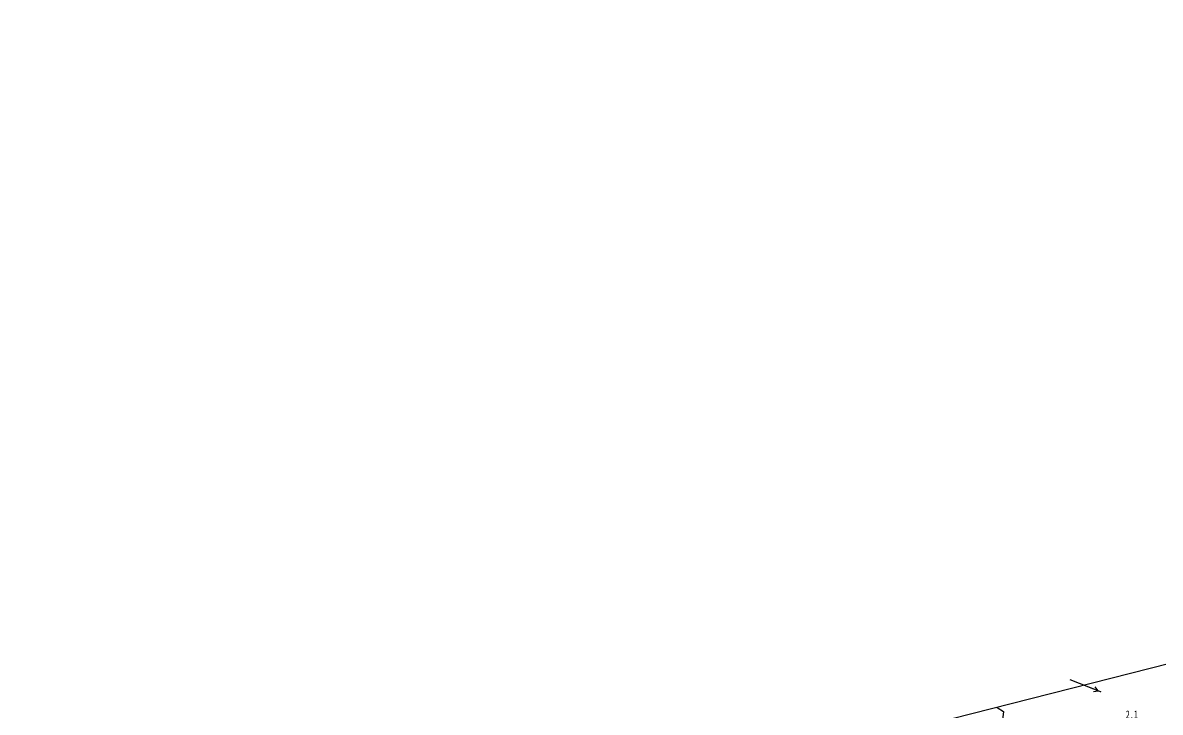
# Model space of a CAD drawing. Header units: metres. Extents: x 494039 to 619385, y 3351420 to 3402703.
# Drawn here: x 538047 to 538616, y 3374289 to 3374634 of the extents above; entities that cross this region are included whole.
import ezdxf
from ezdxf.enums import TextEntityAlignment as Align

# ---------------------------------------------------------------- set-up
doc = ezdxf.new("R2010")
doc.units = ezdxf.units.M
doc.linetypes.add('8521', pattern=[0])
for name, color, linetype in [('220200', 130, 'Continuous'), ('261301', 141, 'Continuous'), ('720100', 8, 'Continuous'), ('760201', 8, '8521'), ('范围线', 8, 'Continuous')]:
    doc.layers.add(name, color=color, linetype=linetype)

# ---------------------------------------------------------------- blocks, each defined once
blk = doc.blocks.new('gu')
at = {"flags": 128}
for points in [[(3.75, 0), (-3.75, 0)], [(2.71, -0.6), (3.75, 0), (3.75, 0), (2.71, 0.6)]]:
    blk.add_lwpolyline(points, dxfattribs=at)
blk = doc.blocks.new('1-3&1-4')
at = {"layer": '220200', "color": 141, "linetype": 'Continuous', "const_width": 0.6, "flags": 128}
blk.add_lwpolyline([(538577.6867, 3374302.3606), (538586.22, 3374299.0083)], dxfattribs=at)
at = {"layer": '760201', "color": 8, "linetype": '8521', "flags": 128}
blk.add_lwpolyline([(538534.1771, 3374291.2994), (538537.3788, 3374289.3023), (538536.2874, 3374280.9989), (538534.5369, 3374275.3261), (538530.7379, 3374260.2681), (538530.3234, 3374254.5299), (538533.1222, 3374245.1769), (538535.7909, 3374236.6635), (538536.6693, 3374236.1679), (538589.9827, 3374243.4898), (538638.0232, 3374250.6289), (538639.9672, 3374252.2445), (538650.2722, 3374274.438), (538664.2246, 3374303.8126), (538672.8615, 3374326.5562)], dxfattribs=at)
at = {"layer": '范围线', "color": 8}
blk.add_lwpolyline([(535819.6419, 3373601.2022), (537627.1126, 3373688.2437), (538787.7298, 3373876.5354), (540484.0612, 3374633.6129), (539516.8326, 3374541.113), (537774.5038, 3374098.173), (535819.6419, 3373601.2022)], dxfattribs=at)
at = {"layer": '261301', "color": 141, "linetype": 'Continuous', "xscale": 2, "yscale": 2, "rotation": 338.5550315648522}
blk.add_blockref('gu', (538577.6867, 3374302.3606, 1.2482), dxfattribs=at)
at = {"layer": '720100', "color": 8, "width": 0.75}
blk.add_text('2.1', height=4, dxfattribs=at).set_placement((538598.4637, 3374287.7452, 2.1223), align=Align.MIDDLE_LEFT)

msp = doc.modelspace()

# ---------------------------------------------------------------- block references
msp.add_blockref('1-3&1-4', (0, 0))

doc.saveas('drawing.dxf')
